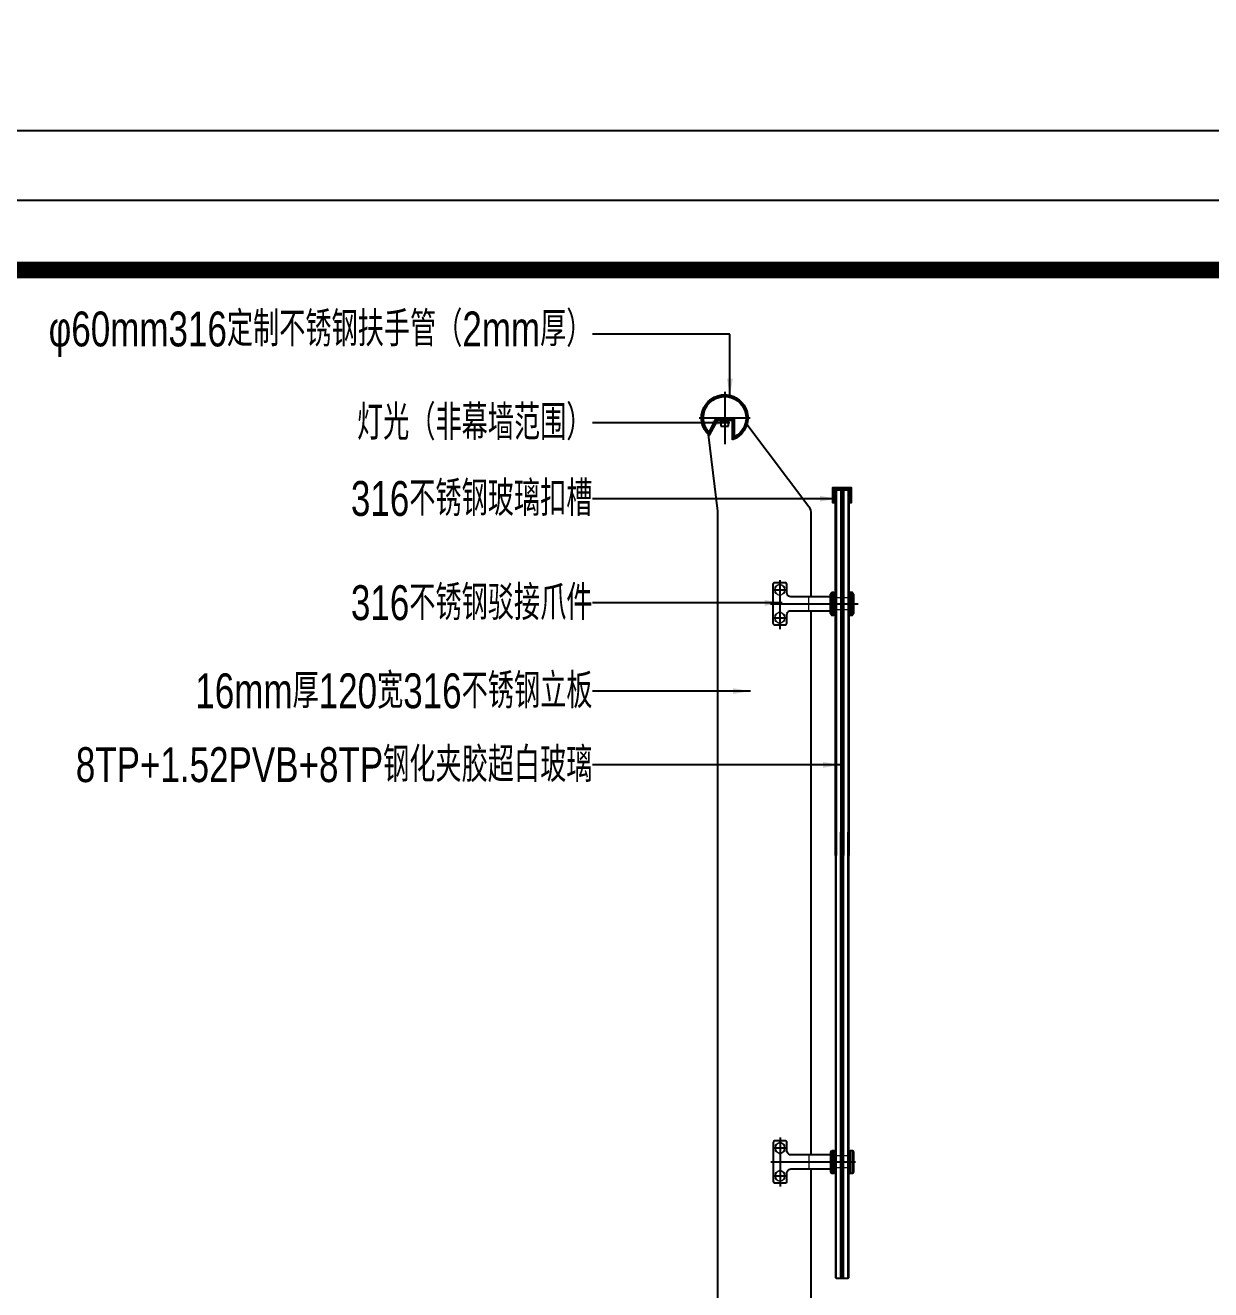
# Model space of a CAD drawing. Extents: x -8792 to 174344, y -43961 to 62816.
# Drawn here: x 13874 to 15403, y -7166 to -5534 of the extents above; entities that cross this region are included whole.
import ezdxf
from ezdxf.enums import TextEntityAlignment as Align
from ezdxf.xclip import XClip

# ---------------------------------------------------------------- set-up
doc = ezdxf.new("R2010")
doc.units = 0
doc.header["$LTSCALE"] = 50
doc.header["$XCLIPFRAME"] = 0
for name, pattern in [('CENTER2', [28.575, 19.05, -3.175, 3.175, -3.175]), ('DASH', [0.35, 0.25, -0.1]), ('DOT2', [0.125, 0, -0.125])]:
    doc.linetypes.add(name, pattern=pattern)
for name, color, linetype in [('#不锈钢', 25, 'Continuous'), ('#填充层', 8, 'Continuous'), ('#文字', 2, 'Continuous'), ('#标注', 1, 'Continuous'), ('#玻璃', 130, 'Continuous'), ('#胶', 95, 'Continuous'), ('#轴线', 1, 'CENTER2'), ('#配件', 11, 'Continuous'), ('#非幕墙范围构件', 8, 'DASH'), ('A-FLOR-OTLN', 4, 'DOT2'), ('C-SHET-SHBD', 11, 'Continuous'), ('C-SHET-TTLB', 11, 'Continuous'), ('gl_hatch', 4, 'Continuous'), ('Glass', 230, 'Continuous'), ('TK', 7, 'Continuous'), ('吊顶', 7, 'Continuous'), ('建-填充', 9, 'Continuous'), ('通-图框-文字', 4, 'Continuous')]:
    doc.layers.add(name, color=color, linetype=linetype)
doc.styles.add('JHZX', font='jrs.shx', dxfattribs={"width": 0.6, "bigfont": 'jhz.shx'})
doc.styles.add('XD-2008', font='xd-hzs.shx', dxfattribs={"width": 0.7, "bigfont": 'xd-hztxt.shx'})
doc.styles.add('XD2008', font='@1romans.shx', dxfattribs={"width": 0.7, "bigfont": '!hztxt.shx'})
doc.styles.add('文字1', font='jrs.shx', dxfattribs={"width": 0.7, "bigfont": 'hztxt.shx'})
doc.dimstyles.new('JZBZ-15', dxfattribs={"dimscale": 15, "dimtxt": 3, "dimasz": 1.5, "dimexe": 1, "dimexo": 1, "dimgap": 0.5, "dimtad": 1, "dimdec": 0, "dimdsep": 46, "dimtxsty": 'JHZX', "dimblk1": 'ARCHTICK', "dimblk2": 'ARCHTICK', "dimsah": 1, "dimcen": 0, "dimclrd": 1, "dimclre": 1, "dimclrt": 2, "dimadec": 3, "dimazin": 2, "dimtfac": 1, "dimtdec": 0, "dimtix": 1, "dimtmove": 0, "dimatfit": 3, "dimfxl": 0, "dimtolj": 1, "dimlwd": -1, "dimlwe": -1, "dimarcsym": 0})
pattern_1 = [(0, (-5e-09, -10.52), (0, 349.25), [254, -95.25]), (90, (-5e-09, -10.52), (-349.25, 2e-14), [254, -95.25])]

# ---------------------------------------------------------------- blocks, each defined once
blk = doc.blocks.new('A$Cbd8d7c8c')
at = {"layer": 'A-FLOR-OTLN', "color": 8}
blk.add_lwpolyline([(-22721.2, -15689.9), (-43719.4, -33393.2, 0.413756), (-43991.6, -36561, 0.189672), (122158.2, -126683, 0.414786), (124666, -124719.5), (133885.2, -48361.9, 0.379931), (116453.3, -23207.9, 0.236452)], format="xyb", dxfattribs=at)
at = {"layer": '吊顶', "const_width": 3}
blk.add_lwpolyline([(36525.2, -42886.2, 0.056654), (31389.8, -41079.3), (30859.1, -40957.8, -0.112536), (21289.5, -36343.7, -0.028917), (3039, -19971, 0.413532), (-633.6, -19953.4), (-31397.9, -50352.8, 0.414781), (-31416.3, -54033.3, 0.170492), (123964.3, -129414.7, 0.412564), (126841.2, -127143.2), (136317.5, -48655.6, 1.269195), (87076.8, -54393.3)], format="xyb", dxfattribs=at)
blk = doc.blocks.new('A3文本框')
at = {"layer": 'Defpoints', "ltscale": 500}
blk.add_lwpolyline([(10, -10), (-420, -10), (-420, 297), (10, 297)], close=True, dxfattribs=at)
at = {"layer": 'C-SHET-SHBD', "style": 'XD2008', "width": 0.7}
for tag, height, p in [('子项名称', 4.5, (-37.489, 35.412)), ('图名', 4.5, (-37.489, 24.269)), ('比例', 3, (-56.3, 8.255)), ('MQJD-01', 3, (-13.245, 2.272))]:
    blk.add_attdef(tag, text='', height=height, dxfattribs=at).set_placement(p, align=Align.CENTER)
blk = doc.blocks.new('A$C565A1FEC')
at = {"layer": '#填充层'}
h = blk.add_hatch(dxfattribs=at)
h.set_pattern_fill('ANSI37', color=256)
h.set_pattern_definition([(45, (-77318.5528, 2550.1554), (-1.122532015, 1.122532015), []), (135, (-77318.5528, 2550.1554), (-1.122532015, -1.122532015), [])])
h.paths.add_polyline_path([(10.8, -20), (8.8, -20), (8.8, -4), (7.8, -3), (1.8, -3), (0.8, -4), (-0.8, -4), (-1.8, -3), (-7.8, -3), (-8.8, -4), (-8.8, -20), (-10.8, -20), (-10.8, -1), (10.8, -1)])
at = {"layer": '#不锈钢', "ltscale": 10}
blk.add_lwpolyline([(10.8, -20), (10.8, -1), (-10.8, -1), (-10.8, -20), (-11.8, -20), (-11.8, 0), (11.8, 0), (11.8, -20)], close=True, dxfattribs=at)
at = {"layer": '#填充层'}
blk.add_lwpolyline([(10.8, -20), (8.8, -20), (8.8, -4), (7.8, -3), (1.8, -3), (0.8, -4), (-0.8, -4), (-1.8, -3), (-7.8, -3), (-8.8, -4), (-8.8, -20), (-10.8, -20), (-10.8, -1), (10.8, -1), (10.8, -20)], dxfattribs=at)
blk = doc.blocks.new('*U105')
at = {"layer": '建-填充', "ltscale": 10}
h = blk.add_hatch(dxfattribs=at)
h.set_pattern_fill('ANGLE', color=8, scale=100)
h.set_pattern_definition(pattern_1)
h.paths.add_polyline_path([(0, -10.5), (0, -7), (1, -8), (1, -9.5)])
at = {"color": 8, "ltscale": 10}
blk.add_lwpolyline([(0, -10.5), (0, -7), (1, -8), (1, -9.5), (0, -10.5)], dxfattribs=at)
at = {"color": 9, "linetype": 'Continuous', "const_width": 1.52}
blk.add_lwpolyline([(1, -8.8), (471.7, -8.8)], dxfattribs=at)
at = {"layer": 'gl_hatch', "linetype": 'Continuous'}
for p, q in [((0, -1), (471.7, -1)), ((0, -7), (471.7, -7)), ((0, -10.5), (471.7, -10.5)), ((0, -16.5), (471.7, -16.5))]:
    blk.add_line(p, q, dxfattribs=at)
at = {"layer": 'Glass'}
blk.add_line((1, -8), (1, -9.5), dxfattribs=at)
for points in [[(471.7, -8), (1, -8), (0, -7), (0, -1), (1, 0), (471.7, 0)], [(471.7, -17.5), (1, -17.5), (0, -16.5), (0, -10.5), (1, -9.5), (471.7, -9.5)]]:
    blk.add_lwpolyline(points, dxfattribs=at)
blk = doc.blocks.new('*U106')
at = {"layer": '建-填充', "ltscale": 10}
h = blk.add_hatch(dxfattribs=at)
h.set_pattern_fill('ANGLE', color=8, scale=100)
h.set_pattern_definition(pattern_1)
h.paths.add_polyline_path([(0, -10.5), (0, -7), (1, -8), (1, -9.5)])
at = {"color": 8, "ltscale": 10}
blk.add_lwpolyline([(0, -10.5), (0, -7), (1, -8), (1, -9.5), (0, -10.5)], dxfattribs=at)
at = {"color": 9, "linetype": 'Continuous', "const_width": 1.52}
blk.add_lwpolyline([(1, -8.8), (575.4, -8.8)], dxfattribs=at)
at = {"layer": 'gl_hatch', "linetype": 'Continuous'}
for p, q in [((0, -1), (575.4, -1)), ((0, -7), (575.4, -7)), ((0, -10.5), (575.4, -10.5)), ((0, -16.5), (575.4, -16.5))]:
    blk.add_line(p, q, dxfattribs=at)
at = {"layer": 'Glass'}
blk.add_line((1, -8), (1, -9.5), dxfattribs=at)
for points in [[(575.4, -8), (1, -8), (0, -7), (0, -1), (1, 0), (575.4, 0)], [(575.4, -17.5), (1, -17.5), (0, -16.5), (0, -10.5), (1, -9.5), (575.4, -9.5)]]:
    blk.add_lwpolyline(points, dxfattribs=at)
blk = doc.blocks.new('A$Ce0d87682')
at = {"layer": '#填充层'}
h = blk.add_hatch(dxfattribs=at)
h.set_pattern_fill('TEMP', color=256)
h.set_pattern_definition([(45, (-29.9126, -58.2473), (-1.122532, 1.122532), [])])
edge = h.paths.add_edge_path(flags=16)
edge.add_line((-12.5, -54.6), (-12.5, -30.8))
edge.add_line((-12.5, -30.8), (11.4, -30.8))
edge.add_line((11.4, -30.8), (20.5, -48.5))
edge.add_arc((0, -30), 27.6, 318.0312, 603.0607)
edge = h.paths.add_edge_path()
edge.add_line((-10.1, -58.2), (-10.1, -33.2))
edge.add_line((-10.1, -33.2), (9.9, -33.2))
edge.add_line((9.9, -33.2), (19.9, -52.5))
edge.add_arc((0, -30), 30, 311.5441, 610.3178)
at = {"layer": '#不锈钢', "ltscale": 10}
for points in [[(-10.1, -58.2), (-10.1, -33.2), (9.9, -33.2), (19.9, -52.5, 3.653733)], [(-12.5, -54.6), (-12.5, -30.8), (11.4, -30.8), (20.5, -48.5, 2.947148)]]:
    blk.add_lwpolyline(points, format="xyb", close=True, dxfattribs=at)
at = {"layer": '#非幕墙范围构件', "const_width": 1}
blk.add_lwpolyline([(5, -38.8), (5, -33.8), (-5, -33.9), (-5, -38.9)], dxfattribs=at)
at = {"layer": '#非幕墙范围构件'}
blk.add_lwpolyline([(-5, -33.9), (5, -33.8), (5, -40.5), (-5, -40.5), (-5, -33.9)], dxfattribs=at)
blk = doc.blocks.new('ASDFDFBBBB')
at = {"layer": '#胶'}
h = blk.add_hatch(dxfattribs=at)
h.set_pattern_fill('ANSI37', color=256, style=0)
h.set_pattern_definition([(45, (-170461.2514, 65588.61), (-1.122532015, 1.122532015), []), (135, (-170461.2514, 65588.61), (-1.122532015, -1.122532015), [])])
h.paths.add_polyline_path([(-180.3, 926.5), (-182.3, 926.5), (-182.3, 897.6), (-180.3, 897.6)])
h.paths.add_polyline_path([(-199.8, 926.5), (-201.7, 926.5), (-201.7, 897.6), (-199.8, 897.6)])
h = blk.add_hatch(dxfattribs=at)
h.set_pattern_fill('ANSI37', color=256, style=0)
h.set_pattern_definition([(45, (-170457.2637, 64868.6487), (-1.122532015, 1.122532015), []), (135, (-170457.2637, 64868.6487), (-1.122532015, -1.122532015), [])])
h.paths.add_polyline_path([(-180.5, 206.6), (-182.5, 206.6), (-182.5, 177.6), (-180.5, 177.6)])
h.paths.add_polyline_path([(-200, 206.6), (-201.8, 206.6), (-201.8, 177.6), (-200, 177.6)])
at = {"layer": '#不锈钢', "ltscale": 10}
for p, q in [((-31, 1031.6), (-18.8, 1130.6)), ((-151.2, 921.2), (-151.1, 1030.5)), ((-151.1, 1030.5), (-150.8, 1033)), ((-150.8, 1033), (-149.8, 1035.2)), ((-149.8, 1035.2), (-148.4, 1037.2)), ((-31.1, -350), (-31, 1031.6))]:
    blk.add_line(p, q, dxfattribs=at)
for points in [[(-151.2, 921.2), (-151.1, 1030.5), (-150.8, 1033), (-149.8, 1035.2), (-148.4, 1037.2), (-68.5, 1143.3)], [(-151.1, 201.2), (-151.1, 903.2)], [(-151.1, -350), (-151.1, 183.3)]]:
    blk.add_lwpolyline(points, dxfattribs=at)
at = {"layer": '#轴线', "ltscale": 5}
for points in [[(-39.8, 1185.7), (-39.8, 1118)], [(-6.8, 1152.1), (-72.8, 1152.1)], [(-102.8, 930.2), (-118.9, 930.2)], [(-110.8, 942.7), (-110.8, 879.5)], [(-98.9, 912.2), (-212.1, 912.2)], [(-102.8, 894.1), (-118.9, 894.1)], [(-111.1, 223.8), (-111.1, 160.6)], [(-103.1, 210.2), (-119.2, 210.2)], [(-99.2, 192.3), (-208.3, 192.3)], [(-103.1, 174.1), (-119.2, 174.1)]]:
    blk.add_lwpolyline(points, dxfattribs=at)
at = {"layer": '#配件', "ltscale": 20}
for points in [[(-176.3, 921.2), (-124.9, 921.2), (-123.3, 921.4), (-122, 922.1), (-120.9, 923.2), (-120.2, 924.7), (-119.8, 926.2), (-119.8, 937.1), (-119.6, 938.2), (-118.9, 939), (-118, 939.2), (-103.9, 939.2), (-103, 939), (-102.2, 938.2), (-101.9, 937.1), (-101.9, 887.1), (-102.2, 886.2), (-103, 885.5), (-103.9, 885.1), (-118, 885.1), (-118.9, 885.5), (-119.6, 886.2), (-119.8, 887.1), (-119.8, 898.1), (-120.2, 899.8), (-120.9, 901), (-122, 902.1), (-123.3, 902.9), (-124.9, 903.2), (-176.3, 903.2)], [(-204.2, 927.1), (-205.7, 924.7), (-205.7, 899.6), (-204.2, 897.2)], [(-177.8, 897.2), (-176.3, 899.6), (-176.3, 924.7), (-177.8, 927.1)], [(-176.5, 201.2), (-125.2, 201.2), (-123.6, 201.4), (-122.3, 202.2), (-121.2, 203.3), (-120.5, 204.7), (-120.1, 206.2), (-120.1, 217.2), (-119.9, 218.3), (-119.2, 219), (-118.3, 219.2), (-104.2, 219.2), (-103.2, 219), (-102.5, 218.3), (-102.1, 217.2), (-102.1, 167.2), (-102.5, 166.2), (-103.2, 165.5), (-104.2, 165.1), (-118.3, 165.1), (-119.2, 165.5), (-119.9, 166.2), (-120.1, 167.2), (-120.1, 178.2), (-120.5, 179.8), (-121.2, 181.1), (-122.3, 182.2), (-123.6, 182.9), (-125.2, 183.3), (-176.5, 183.3)], [(-204.4, 207.1), (-205.9, 204.7), (-205.9, 179.6), (-204.4, 177.2)], [(-177.9, 177.2), (-176.5, 179.6), (-176.5, 204.7), (-177.9, 207.1)]]:
    blk.add_lwpolyline(points, dxfattribs=at)
at = {"layer": '#配件', "lineweight": 0, "ltscale": 20}
for points in [[(-110.8, 937.5), (-104.4, 933.8), (-104.4, 926.5), (-110.8, 922.7), (-117.2, 926.5), (-117.2, 933.8)], [(-110.8, 901.6), (-104.4, 897.7), (-104.4, 890.4), (-110.8, 886.8), (-117.2, 890.4), (-117.2, 897.7)], [(-111.1, 217.5), (-104.7, 213.9), (-104.7, 206.6), (-111.1, 202.7), (-117.5, 206.6), (-117.5, 213.9)], [(-111.1, 181.6), (-104.7, 177.8), (-104.7, 170.5), (-111.1, 166.8), (-117.5, 170.5), (-117.5, 177.8)]]:
    blk.add_lwpolyline(points, close=True, dxfattribs=at)
at = {"layer": '#配件', "ltscale": 20}
for points in [[(-201.7, 927.1), (-204.2, 927.1), (-204.2, 897.2), (-201.7, 897.2)], [(-199.8, 926.5), (-201.7, 926.5), (-201.7, 897.6), (-199.8, 897.6)], [(-180.3, 926.5), (-182.3, 926.5), (-182.3, 897.6), (-180.3, 897.6)], [(-177.8, 927.1), (-180.3, 927.1), (-180.3, 897.2), (-177.8, 897.2)], [(-201.8, 207.1), (-204.4, 207.1), (-204.4, 177.2), (-201.8, 177.2)], [(-200, 206.6), (-201.8, 206.6), (-201.8, 177.6), (-200, 177.6)], [(-180.5, 206.6), (-182.5, 206.6), (-182.5, 177.6), (-180.5, 177.6)], [(-177.9, 207.1), (-180.5, 207.1), (-180.5, 177.2), (-177.9, 177.2)]]:
    blk.add_lwpolyline(points, close=True, dxfattribs=at)
at = {"layer": '#配件', "lineweight": 0, "ltscale": 20}
for points in [[(-199.8, 919.9), (-182.4, 919.9)], [(-148.4, 903.2), (-148.4, 921.2)], [(-199.8, 904.3), (-182.4, 904.3)], [(-200, 200), (-182.5, 200)], [(-148.7, 183.3), (-148.7, 201.2)], [(-200, 184.4), (-182.5, 184.4)]]:
    blk.add_lwpolyline(points, dxfattribs=at)
at = {"layer": '#配件', "lineweight": 0}
for centre in [(-110.8, 930.2), (-110.8, 894.1), (-111.1, 210.2), (-111.1, 174.1)]:
    blk.add_circle(centre, 6.41, dxfattribs=at)
at = {"layer": '#标注', "ltscale": 10}
blk.add_blockref('A$Ce0d87682', (-39.8, 1182), dxfattribs=at)
at = {"layer": '#玻璃', "xscale": -1.000000000000006, "rotation": 90}
blk.add_blockref('*U105', (-200, 1059.2), dxfattribs=at)
at = {"layer": '#玻璃', "rotation": 90}
blk.add_blockref('*U106', (-200, 42.2), dxfattribs=at)
at = {"ltscale": 10, "xscale": -1}
blk.add_blockref('A$C565A1FEC', (-191.2, 1062.2), dxfattribs=at)
blk = doc.blocks.new('_ARCHTICK')
at = {"color": 0, "linetype": 'ByBlock', "const_width": 0.15}
blk.add_lwpolyline([(-0.5, -0.5), (0.5, 0.5)], dxfattribs=at)
blk = doc.blocks.new('A$Ce60f285c')
at = {"layer": 'C-SHET-TTLB'}
for points in [[(430, 307), (430, 0), (0, 0), (0, 307)], [(425, 302), (425, 5), (5, 5), (5, 302)]]:
    blk.add_lwpolyline(points, close=True, dxfattribs=at)
at = {"layer": 'C-SHET-TTLB', "const_width": 1.2}
blk.add_lwpolyline([(18.4, 297), (420, 297), (420, 10), (18.4, 10)], close=True, dxfattribs=at)
at = {"layer": 'C-SHET-SHBD', "style": 'XD2008', "width": 0.7}
for tag, p in [('审定人', (345.736, 128.403)), ('设总', (345.736, 118.195)), ('审核人', (345.736, 107.963)), ('专业负责人', (345.736, 97.755)), ('校对人', (345.736, 87.546)), ('设计人', (345.736, 77.639))]:
    blk.add_attdef(tag, p, '', height=2.8, dxfattribs=at)
for tag, p in [('工程编号', (368.416, 27.046)), ('阶段', (404.414, 27.046)), ('专业', (404.414, 19.691))]:
    blk.add_attdef(tag, text='', height=3.5, dxfattribs=at).set_placement(p, align=Align.MIDDLE_CENTER)
at = {"layer": 'C-SHET-SHBD', "style": 'XD2008', "width": 0.7, "flags": 1}
blk.add_attdef('日期', text='', height=3.5, dxfattribs=at).set_placement((368.416, 13.426), align=Align.MIDDLE_CENTER)
at = {"layer": '通-图框-文字', "style": 'XD-2008', "width": 0.7}
for tag, p in [('建设单位', (383.408, 70.61)), ('项目名称', (383.282, 58.428))]:
    blk.add_attdef(tag, text='', height=5, dxfattribs=at).set_placement(p, align=Align.MIDDLE_CENTER)
blk = doc.blocks.new('A$C6049850a')
at = {"ltscale": 10}
blk.add_blockref('A$Ce60f285c', (0, 0), dxfattribs=at)

msp = doc.modelspace()

# ---------------------------------------------------------------- block references
at = {"ltscale": 10}
ref = msp.add_blockref('A$Cbd8d7c8c', (-20242.468, 78224.561), dxfattribs=at)
XClip(ref).set_block_clipping_path([(33737.5024453482, -58253.8739175466), (58527.5008306247, -28195.842069268)])
ref = msp.add_blockref('A$Cbd8d7c8c', (22321.982, 94074.685), dxfattribs=at)
XClip(ref).set_block_clipping_path([(76291.0063025201, -72283.9918497168), (103268.9259821397, -47877.3086105986)])
at = {"layer": 'TK', "color": 0, "xscale": 18, "yscale": 18, "zscale": 18}
msp.add_blockref('A3文本框', (16784.035, -11016.044), dxfattribs=at)

# ---------------------------------------------------------------- texts
at = {"layer": '#文字', "insert": (14605.307, -5932.974), "char_height": 45, "attachment_point": 6, "style": '文字1'}
msp.add_mtext('{\\W0.75;φ60mm316定制不锈钢扶手管（2mm厚）}', dxfattribs=at)

# ---------------------------------------------------------------- next in the draw order: block references
at = {"ltscale": 12}
ref = msp.add_blockref('ASDFDFBBBB', (14736.155, -7192.873), dxfattribs=dict(at, xscale=-1))
XClip(ref).set_block_clipping_path([(-715.4778529943, -3797.3053243063), (2511.2529271227, 1432.8291332118)])

# ---------------------------------------------------------------- next in the draw order: block references
at = {"ltscale": 10, "xscale": 18, "yscale": 18, "zscale": 18}
msp.add_blockref('A$C6049850a', (9224.035, -11196.044), dxfattribs=at)

# ---------------------------------------------------------------- next in the draw order: texts
at = {"layer": '#文字', "char_height": 45, "attachment_point": 6, "style": '文字1'}
for s, insert in [('{\\W0.75;灯光（非幕墙范围）}', (14605.307, -6047.236)), ('{\\W0.75;316不锈钢玻璃扣槽}', (14605.307, -6145.152)), ('{\\W0.75;316不锈钢驳接爪件}', (14605.307, -6279.561)), ('{\\W0.75;16mm厚120宽316不锈钢立板}', (14605.307, -6393.365)), ('{\\W0.75;8TP+1.52PVB+8TP钢化夹胶超白玻璃}', (14605.307, -6488.54))]:
    msp.add_mtext(s, dxfattribs=dict(at, insert=insert))

# ---------------------------------------------------------------- next in the draw order: leaders
at = {"layer": '#标注', "ltscale": 10}
for points in [[(14782.569, -6012.898), (14782.569, -5932.974), (14605.307, -5932.974)], [(14782.569, -6047.236), (14605.307, -6047.236)], [(14921.18, -6145.152), (14605.307, -6145.152)], [(14850.046, -6279.561), (14605.307, -6279.561)], [(14809.171, -6393.365), (14605.307, -6393.365)], [(14925.279, -6488.54), (14605.307, -6488.54)]]:
    msp.add_leader(points, dimstyle='JZBZ-15', dxfattribs=at)

doc.saveas('drawing.dxf')
